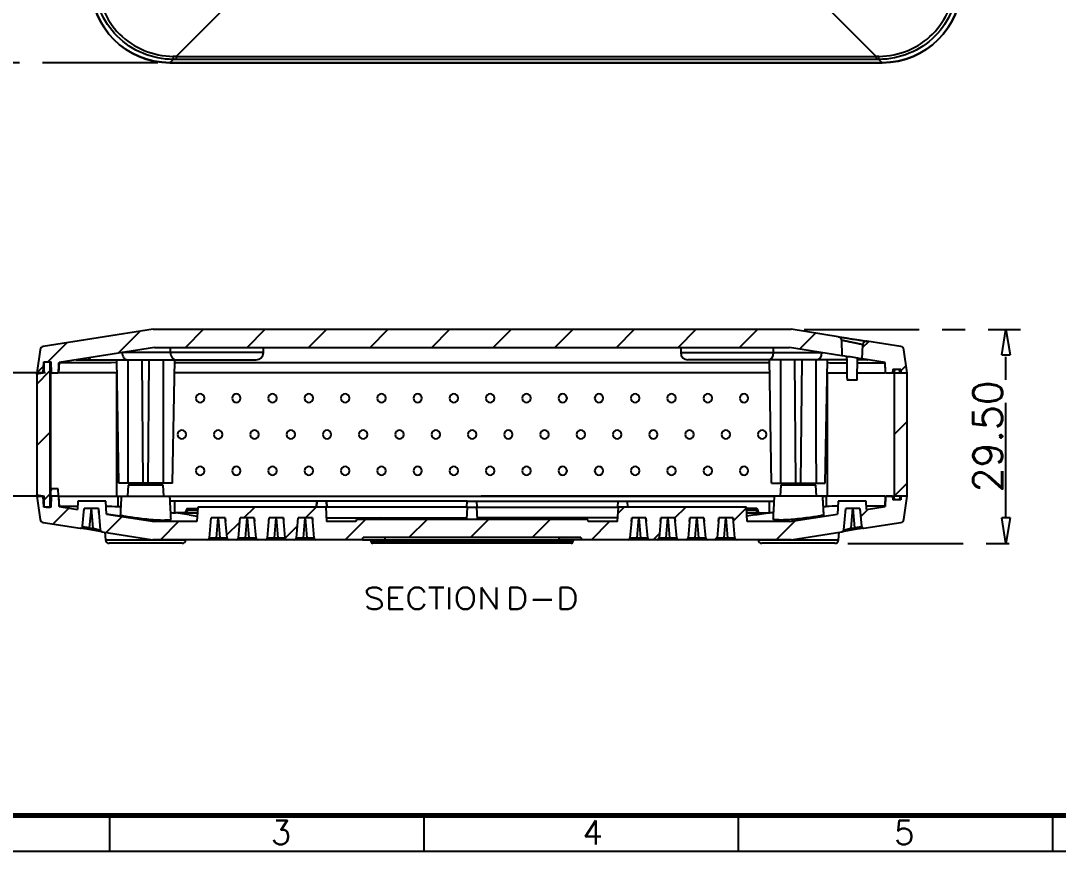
# Model space of a CAD drawing. Header units: millimetres. Extents: x 6160 to 6603, y -57 to 282.
# Drawn here: x 6239.3 to 6382.3, y -57 to 57.5 of the extents above; entities that cross this region are included whole.
import ezdxf

# ---------------------------------------------------------------- set-up
doc = ezdxf.new("R2010")
doc.units = ezdxf.units.MM
doc.header["$LTSCALE"] = 0.5
doc.linetypes.add('CENTER', pattern=[50.8, 31.75, -6.35, 6.35, -6.35])
doc.layers.add('10', color=7, linetype='Continuous', true_color=0xffffff)
doc.layers.add('112', color=7, linetype='Continuous', true_color=0xffffff)
doc.layers.add('A1_KUANG', color=7, linetype='Continuous')
doc.layers.add('A4_KUANG', color=7, linetype='Continuous')
doc.layers.add('core', color=7, linetype='Continuous', lineweight=20)
doc.styles.add('blockfont', font='simplex.shx', dxfattribs={"bigfont": 'bigfont'})
doc.styles.get("Standard").update_dxf_attribs({"font": 'txt', "bigfont": 'gbcbig.shx'})
doc.dimstyles.new('VT-4.00', dxfattribs={"dimtxt": 4, "dimasz": 3.5, "dimexe": 2, "dimexo": 1.8, "dimgap": 0.5, "dimtad": 1, "dimzin": 0, "dimdsep": 46, "dimtxsty": 'Standard', "dimblk": 'CLOSEDBLANK', "dimcen": 0.3, "dimclrd": 1, "dimclre": 1, "dimclrt": 7, "dimadec": 1, "dimazin": 0, "dimtfac": 1, "dimtofl": 0, "dimtmove": 0, "dimatfit": 3, "dimldrblk": 'CLOSEDBLANK', "dimfxl": 0, "dimtolj": 1, "dimtzin": 0, "dimarcsym": 0})

# ---------------------------------------------------------------- blocks, each defined once
blk = doc.blocks.new('A$C3291225B')
at = {"layer": 'A4_KUANG'}
for p, q in [((2.865, 2.865), (258, 2.865)), ((53.317, 0), (53.317, 2.865)), ((78.543, 0), (78.543, 2.865)), ((103.769, 0), (103.769, 2.865)), ((128.995, 0), (128.995, 2.865))]:
    blk.add_line(p, q, dxfattribs=at)
at = {"layer": 'A4_KUANG', "color": 8}
blk.add_lwpolyline([(258, 0), (258, 197.012), (0, 197.012), (0, 0)], close=True, dxfattribs=at)
at = {"layer": 'A4_KUANG', "const_width": 0.4}
blk.add_lwpolyline([(2.865, 2.865), (2.865, 194.147), (255.126, 194.147), (255.135, 2.865), (2.865, 2.865)], dxfattribs=at)
at = {"layer": 'A4_KUANG'}
for s, p in [('3', (66.252, 0.544)), ('4', (91.254, 0.544)), ('5', (116.255, 0.544))]:
    blk.add_text(s, height=1.91, dxfattribs=at).set_placement(p)
blk = doc.blocks.new('_ClosedBlank')
at = {"color": 0, "linetype": 'ByBlock', "lineweight": -2}
for p, q in [((-1, 0.167), (0, 0)), ((-1, 0.167), (-1, -0.167)), ((0, 0), (-1, -0.167))]:
    blk.add_line(p, q, dxfattribs=at)
blk = doc.blocks.new('*D3')
at = {"layer": 'core', "color": 1, "linetype": 'CENTER', "lineweight": -2}
for p, q in [((6258.17, 171.73), (6226.34, 171.73)), ((6228.34, 168.23), (6228.34, 55.23)), ((6258.17, 51.73), (6226.34, 51.73))]:
    blk.add_line(p, q, dxfattribs=at)
at = {"layer": 'Defpoints', "color": 0, "linetype": 'CENTER'}
for p in [(6259.97, 171.73), (6228.34, 51.73), (6259.97, 51.73)]:
    blk.add_point(p, dxfattribs=at)
at = {"layer": 'core', "color": 1, "linetype": 'CENTER', "lineweight": -2, "xscale": 3.5, "yscale": 3.5, "zscale": 3.5}
for p, rotation in [((6228.34, 171.73), 90), ((6228.34, 51.73), 270)]:
    blk.add_blockref('_ClosedBlank', p, dxfattribs=dict(at, rotation=rotation))
at = {"layer": 'core', "color": 7, "linetype": 'CENTER', "insert": (6225.84, 111.73), "char_height": 4, "attachment_point": 5, "rotation": 90}
blk.add_mtext('\\A1;120.00', dxfattribs=at)
blk = doc.blocks.new('*D4')
at = {"layer": 'core', "color": 1, "linetype": 'CENTER', "lineweight": -2}
for p, q in [((6242.69, 8.97), (6234.76, 8.97)), ((6236.76, 5.47), (6236.76, -4.53)), ((6241.74, -8.03), (6234.76, -8.03))]:
    blk.add_line(p, q, dxfattribs=at)
at = {"layer": 'Defpoints', "color": 0, "linetype": 'CENTER'}
for p in [(6244.49, 8.97), (6236.76, -8.03), (6243.54, -8.03)]:
    blk.add_point(p, dxfattribs=at)
at = {"layer": 'core', "color": 1, "linetype": 'CENTER', "lineweight": -2, "xscale": 3.5, "yscale": 3.5, "zscale": 3.5}
for p, rotation in [((6236.76, 8.97), 90), ((6236.76, -8.03), 270)]:
    blk.add_blockref('_ClosedBlank', p, dxfattribs=dict(at, rotation=rotation))
at = {"layer": 'core', "color": 7, "linetype": 'CENTER', "insert": (6234.26, 0.47), "char_height": 4, "attachment_point": 5, "rotation": 90}
blk.add_mtext('\\A1;17.00', dxfattribs=at)
blk = doc.blocks.new('*D5')
at = {"layer": 'core', "color": 1, "linetype": 'CENTER', "lineweight": -2}
for p, q in [((6347.3, 14.97), (6377.13, 14.97)), ((6375.13, -11.03), (6375.13, 11.47)), ((6353.35, -14.53), (6377.13, -14.53))]:
    blk.add_line(p, q, dxfattribs=at)
at = {"layer": 'Defpoints', "color": 0, "linetype": 'CENTER'}
for p in [(6345.5, 14.97), (6375.13, 14.97), (6351.55, -14.53)]:
    blk.add_point(p, dxfattribs=at)
at = {"layer": 'core', "color": 1, "linetype": 'CENTER', "lineweight": -2, "xscale": 3.5, "yscale": 3.5, "zscale": 3.5}
for p, rotation in [((6375.13, 14.97), 90), ((6375.13, -14.53), 270)]:
    blk.add_blockref('_ClosedBlank', p, dxfattribs=dict(at, rotation=rotation))
at = {"layer": 'core', "color": 7, "linetype": 'CENTER', "insert": (6372.63, 0.22), "char_height": 4, "attachment_point": 5, "rotation": 90}
blk.add_mtext('\\A1;29.50', dxfattribs=at)

msp = doc.modelspace()

# ---------------------------------------------------------------- linework, layer by layer
at = {"color": 251}
for p, q in [((6252.723, 11.688), (6255.729, 14.692)), ((6261.999, 12.474), (6264.502, 14.974)), ((6270.489, 12.474), (6272.991, 14.974)), ((6278.978, 12.474), (6281.481, 14.974)), ((6287.468, 12.474), (6289.97, 14.974)), ((6295.957, 12.474), (6298.46, 14.974)), ((6304.447, 12.474), (6306.949, 14.974)), ((6312.936, 12.474), (6315.439, 14.974)), ((6321.426, 12.474), (6323.928, 14.974)), ((6329.915, 12.474), (6332.418, 14.974)), ((6338.405, 12.474), (6340.907, 14.974)), ((6346.679, 12.259), (6348.868, 14.445)), ((6243.018, 10.474), (6245.654, 13.107)), ((6355.368, 12.459), (6356.202, 13.292)), ((6241.514, 7.437), (6243.314, 9.235)), ((6241.517, 8.974), (6242.436, 9.893)), ((6360.629, 9.233), (6361.373, 9.976)), ((6359.714, 0.456), (6361.514, 2.254)), ((6241.514, -1.044), (6243.314, 0.754)), ((6359.714, -8.025), (6361.514, -6.227)), ((6242.514, -8.526), (6243.314, -7.727)), ((6243.742, -11.858), (6245.93, -9.672)), ((6270.044, -11.026), (6271.545, -9.526)), ((6278.533, -11.026), (6280.035, -9.526)), ((6321.645, -10.362), (6322.482, -9.526)), ((6329.47, -11.026), (6330.972, -9.526)), ((6337.534, -11.451), (6339.345, -9.642)), ((6355.096, -10.868), (6356.144, -9.822)), ((6251.076, -13.012), (6253.265, -10.825)), ((6284.02, -14.026), (6286.822, -11.226)), ((6292.809, -13.726), (6295.312, -11.226)), ((6301.299, -13.726), (6303.801, -11.226)), ((6309.788, -13.726), (6312.291, -11.226)), ((6343.446, -14.026), (6346.068, -11.406)), ((6258.551, -14.026), (6261.054, -11.526)), ((6267.701, -13.366), (6269.482, -11.586)), ((6275.746, -13.81), (6277.435, -12.122)), ((6317.978, -14.026), (6320.48, -11.526)), ((6326.467, -14.026), (6327.346, -13.148)), ((6334.957, -14.026), (6335.299, -13.684))]:
    msp.add_line(p, q, dxfattribs=at)
at = {"layer": '10', "color": 13}
for p, q in [((6242.514, 8.974), (6242.388, 8.974)), ((6350.514, 8.974), (6350.482, 8.974))]:
    msp.add_line(p, q, dxfattribs=at)
at = {"layer": '10', "color": 95}
msp.add_line((6360.642, 8.974), (6361.514, 8.974), dxfattribs=at)
at = {"layer": '10', "color": 223}
for p, q in [((6244.565, -9.436), (6244.565, -9.457)), ((6253.268, -10.826), (6253.268, -10.826)), ((6253.268, -10.826), (6253.268, -10.826)), ((6285.567, -11.226), (6285.514, -11.526)), ((6293.514, -11.226), (6293.514, -11.026)), ((6298.559, -11.226), (6298.566, -11.026)), ((6299.564, -11.026), (6299.557, -11.226))]:
    msp.add_line(p, q, dxfattribs=at)
for centre, major_axis, ratio, start_param, end_param in [((6253.975, -10.826), (0, -1), 0.7071068, 4.7123341, 4.712389), ((6293.514, -11.638), (6.077, 0), 0.1572779, 2.4468489, 2.6960497)]:
    msp.add_ellipse(centre, major_axis=major_axis, ratio=ratio, start_param=start_param, end_param=end_param, dxfattribs=at)
at = {"layer": '10', "color": 95}
msp.add_open_spline([(6355.948, 13.332), (6355.952, 13.331), (6355.964, 13.329), (6355.958, 13.33)], degree=3, dxfattribs=at)
at = {"layer": '112', "color": 7}
for p, q in [((6275.851, 67.739), (6260.708, 52.597)), ((6342.08, 67.739), (6357.223, 52.597)), ((6259.857, 51.729), (6358.071, 51.729)), ((6260.309, 52.179), (6259.86, 51.73)), ((6259.86, 51.73), (6358.071, 51.73)), ((6357.964, 51.73), (6259.967, 51.73)), ((6260.708, 52.597), (6357.223, 52.597)), ((6260.708, 52.597), (6260.708, 52.179)), ((6357.223, 52.179), (6260.708, 52.179)), ((6357.223, 52.597), (6357.223, 52.179)), ((6358.071, 51.73), (6357.623, 52.179)), ((6257.526, 14.974), (6242.383, 12.593)), ((6257.526, 14.974), (6345.505, 14.974)), ((6352.018, 13.95), (6345.505, 14.974)), ((6352.44, 13.473), (6352.514, 11.341)), ((6360.647, 12.593), (6355.959, 13.33)), ((6241.966, 12.168), (6241.517, 8.974)), ((6257.721, 12.474), (6244.568, 10.406)), ((6259.941, 11.774), (6253.27, 11.774)), ((6257.721, 12.474), (6345.309, 12.474)), ((6259.941, 11.774), (6259.941, 12.474)), ((6272.744, 11.774), (6259.941, 11.774)), ((6272.744, 11.774), (6272.744, 12.474)), ((6330.287, 12.474), (6330.287, 11.774)), ((6330.287, 11.774), (6343.089, 11.774)), ((6343.089, 11.774), (6343.089, 12.474)), ((6343.089, 11.774), (6349.76, 11.774)), ((6352.514, 11.341), (6345.309, 12.474)), ((6355.314, 10.901), (6355.382, 12.854)), ((6361.514, 8.974), (6361.065, 12.168)), ((6242.388, 8.974), (6242.467, 10.474)), ((6242.467, 10.474), (6243.467, 10.474)), ((6242.514, 10.474), (6243.314, 10.474)), ((6242.514, 8.974), (6242.514, 10.474)), ((6243.314, 10.474), (6243.314, -9.525)), ((6243.545, 8.974), (6243.467, 10.474)), ((6244.568, 10.406), (6244.493, 8.974)), ((6244.567, 10.384), (6244.568, 10.406)), ((6252.813, -6.225), (6252.516, 10.774)), ((6253.977, 10.774), (6260.648, 10.774)), ((6256.165, -6.225), (6256.016, 10.774)), ((6256.868, -6.225), (6257.016, 10.774)), ((6260.22, -6.225), (6260.516, 10.774)), ((6260.511, 10.406), (6342.52, 10.406)), ((6260.648, 10.774), (6271.744, 10.774)), ((6342.382, 10.774), (6331.286, 10.774)), ((6349.053, 10.774), (6342.382, 10.774)), ((6342.811, -6.225), (6342.514, 10.774)), ((6346.163, -6.225), (6346.014, 10.774)), ((6346.866, -6.225), (6347.014, 10.774)), ((6350.217, -6.225), (6350.514, 10.774)), ((6358.462, 10.406), (6355.314, 10.901)), ((6358.537, 8.974), (6358.462, 10.406)), ((6358.463, 10.384), (6358.462, 10.406)), ((6242.514, 8.974), (6241.514, 8.798)), ((6241.514, 8.798), (6241.514, -7.849)), ((6241.517, 8.974), (6242.388, 8.974)), ((6241.517, 8.799), (6241.517, 8.974)), ((6243.44, 8.974), (6243.314, 8.974)), ((6243.44, -7.247), (6243.44, 8.974)), ((6243.545, 8.974), (6243.44, 8.974)), ((6243.545, 8.974), (6244.493, 8.974)), ((6252.517, -8.025), (6252.517, 8.974)), ((6252.549, 8.974), (6252.517, 8.974)), ((6342.545, 8.974), (6260.486, 8.974)), ((6350.514, -8.025), (6350.514, 8.974)), ((6358.537, 8.974), (6359.485, 8.974)), ((6359.511, 9.474), (6359.485, 8.974)), ((6359.485, 8.974), (6359.714, 8.974)), ((6359.511, 9.474), (6360.616, 9.474)), ((6359.758, 9.474), (6359.714, 8.974)), ((6359.714, 8.974), (6361.514, 8.974)), ((6359.714, 8.974), (6359.714, -8.025)), ((6360.514, 8.974), (6360.47, 9.474)), ((6360.616, 9.474), (6360.642, 8.974)), ((6361.514, -8.025), (6361.514, 8.974)), ((6243.514, -7.026), (6243.414, -7.326)), ((6244.438, -7.026), (6243.514, -7.026)), ((6244.49, -8.026), (6244.438, -7.026)), ((6254.041, -6.225), (6252.813, -6.225)), ((6254.092, -6.526), (6254.014, -8.026)), ((6256.165, -6.225), (6254.041, -6.225)), ((6258.935, -6.526), (6254.092, -6.526)), ((6256.868, -6.225), (6256.165, -6.225)), ((6258.991, -6.225), (6256.868, -6.225)), ((6259.014, -8.026), (6258.935, -6.526)), ((6260.22, -6.225), (6258.991, -6.225)), ((6342.811, -6.225), (6344.039, -6.225)), ((6344.092, -6.526), (6344.014, -8.026)), ((6344.039, -6.225), (6346.163, -6.225)), ((6348.935, -6.526), (6344.092, -6.526)), ((6346.163, -6.225), (6346.866, -6.225)), ((6346.866, -6.225), (6348.989, -6.225)), ((6349.014, -8.026), (6348.935, -6.526)), ((6348.989, -6.225), (6350.217, -6.225)), ((6241.514, -7.849), (6242.514, -8.025)), ((6242.385, -8.026), (6241.514, -8.026)), ((6241.514, -8.026), (6241.963, -11.22)), ((6241.517, -8.025), (6241.517, -7.849)), ((6241.517, -8.025), (6242.514, -8.025)), ((6242.464, -9.526), (6242.385, -8.026)), ((6242.514, -9.525), (6242.514, -8.025)), ((6243.314, -8.025), (6243.414, -8.025)), ((6243.414, -7.326), (6243.414, -9.526)), ((6243.464, -9.526), (6243.542, -8.026)), ((6244.49, -8.026), (6243.542, -8.026)), ((6244.49, -8.026), (6244.565, -9.457)), ((6252.517, -8.025), (6253.105, -8.025)), ((6259.883, -8.025), (6300.265, -8.025)), ((6259.884, -8.026), (6343.144, -8.026)), ((6300.265, -8.025), (6302.765, -8.025)), ((6300.265, -8.025), (6300.265, -8.026)), ((6343.145, -8.025), (6302.765, -8.025)), ((6302.765, -8.025), (6302.765, -8.026)), ((6350.514, -8.025), (6349.922, -8.025)), ((6358.462, -9.457), (6358.537, -8.026)), ((6359.485, -8.026), (6358.537, -8.026)), ((6358.655, -8.025), (6359.714, -8.025)), ((6359.485, -8.026), (6359.511, -8.526)), ((6360.616, -8.526), (6359.511, -8.526)), ((6361.514, -8.025), (6359.714, -8.025)), ((6359.758, -8.526), (6359.714, -8.025)), ((6360.514, -8.025), (6360.47, -8.526)), ((6360.642, -8.026), (6360.616, -8.526)), ((6361.514, -8.026), (6360.642, -8.026)), ((6361.065, -11.22), (6361.514, -8.026)), ((6243.464, -9.526), (6242.464, -9.526)), ((6243.314, -9.525), (6242.514, -9.525)), ((6242.784, -9.525), (6243.329, -9.525)), ((6243.414, -9.525), (6243.329, -9.525)), ((6244.565, -9.457), (6247.121, -9.859)), ((6247.18, -8.726), (6247.121, -9.859)), ((6251.028, -8.726), (6247.18, -8.726)), ((6247.817, -12.175), (6248.031, -9.726)), ((6248.007, -9.998), (6248.022, -10.001)), ((6248.022, -10.001), (6248.031, -9.726)), ((6249.996, -9.726), (6248.031, -9.726)), ((6248.978, -9.726), (6248.746, -12.368)), ((6249.289, -12.453), (6249.05, -9.726)), ((6249.996, -9.726), (6250.252, -12.652)), ((6249.996, -9.726), (6250.017, -10.314)), ((6251.121, -10.488), (6251.028, -8.726)), ((6260.514, -8.726), (6259.88, -8.726)), ((6260.514, -10.314), (6260.514, -8.726)), ((6280.097, -8.726), (6260.514, -8.726)), ((6262.232, -9.998), (6262.204, -10.319)), ((6263.664, -9.998), (6262.232, -9.998)), ((6262.256, -9.726), (6263.678, -9.726)), ((6263.688, -9.526), (6263.584, -11.526)), ((6281.339, -9.526), (6263.688, -9.526)), ((6280.055, -9.526), (6280.097, -8.726)), ((6280.105, -8.726), (6280.064, -9.526)), ((6280.105, -8.726), (6280.097, -8.726)), ((6281.422, -8.726), (6280.105, -8.726)), ((6281.339, -9.526), (6281.444, -11.526)), ((6300.869, -9.526), (6281.339, -9.526)), ((6281.422, -8.726), (6281.464, -9.526)), ((6281.431, -8.726), (6281.422, -8.726)), ((6281.431, -8.726), (6281.473, -9.526)), ((6300.847, -8.726), (6281.431, -8.726)), ((6300.78, -11.226), (6300.869, -9.526)), ((6300.805, -9.526), (6300.847, -8.726)), ((6300.814, -9.526), (6300.855, -8.726)), ((6300.855, -8.726), (6300.847, -8.726)), ((6300.855, -8.726), (6302.172, -8.726)), ((6300.869, -9.526), (6302.159, -9.526)), ((6302.248, -11.226), (6302.159, -9.526)), ((6302.159, -9.526), (6321.688, -9.526)), ((6302.214, -9.526), (6302.172, -8.726)), ((6302.172, -8.726), (6302.181, -8.726)), ((6302.223, -9.526), (6302.181, -8.726)), ((6302.181, -8.726), (6321.597, -8.726)), ((6321.597, -8.726), (6321.555, -9.526)), ((6321.605, -8.726), (6321.564, -9.526)), ((6321.584, -11.526), (6321.688, -9.526)), ((6321.597, -8.726), (6321.605, -8.726)), ((6321.605, -8.726), (6322.922, -8.726)), ((6339.339, -9.526), (6321.688, -9.526)), ((6322.922, -8.726), (6322.964, -9.526)), ((6322.922, -8.726), (6322.931, -8.726)), ((6322.973, -9.526), (6322.931, -8.726)), ((6322.931, -8.726), (6342.514, -8.726)), ((6339.444, -11.526), (6339.339, -9.526)), ((6340.772, -9.726), (6339.349, -9.726)), ((6340.796, -9.998), (6339.364, -9.998)), ((6340.824, -10.319), (6340.796, -9.998)), ((6342.514, -10.314), (6342.514, -8.726)), ((6342.514, -8.726), (6343.147, -8.726)), ((6351.999, -8.726), (6351.907, -10.488)), ((6355.848, -8.726), (6351.999, -8.726)), ((6352.775, -12.652), (6353.031, -9.726)), ((6353.011, -10.314), (6353.031, -9.726)), ((6354.996, -9.726), (6353.031, -9.726)), ((6353.978, -9.726), (6353.739, -12.453)), ((6354.281, -12.368), (6354.05, -9.726)), ((6354.996, -9.726), (6355.211, -12.175)), ((6354.996, -9.726), (6355.006, -10.001)), ((6355.006, -10.001), (6355.02, -9.998)), ((6355.907, -9.859), (6355.848, -8.726)), ((6355.907, -9.859), (6358.462, -9.457)), ((6358.463, -9.436), (6358.462, -9.457)), ((6250.048, -10.319), (6250.017, -10.314)), ((6250.017, -10.314), (6250.048, -10.319)), ((6251.121, -10.488), (6257.719, -11.526)), ((6253.268, -10.826), (6251.121, -10.488)), ((6257.719, -11.526), (6253.268, -10.826)), ((6262.51, -10.611), (6260.623, -10.314)), ((6261.963, -10.314), (6260.624, -10.314)), ((6262.204, -10.319), (6263.647, -10.319)), ((6262.51, -10.611), (6263.622, -10.786)), ((6265.293, -13.752), (6265.531, -11.026)), ((6265.514, -11.526), (6265.531, -11.026)), ((6265.526, -11.085), (6265.529, -11.086)), ((6267.496, -11.026), (6265.531, -11.026)), ((6266.478, -11.026), (6266.239, -13.752)), ((6266.788, -13.752), (6266.55, -11.026)), ((6267.735, -13.752), (6267.496, -11.026)), ((6267.496, -11.026), (6267.514, -11.526)), ((6267.509, -11.397), (6267.529, -11.4)), ((6269.293, -13.752), (6269.531, -11.026)), ((6269.514, -11.526), (6269.531, -11.026)), ((6271.496, -11.026), (6269.531, -11.026)), ((6270.478, -11.026), (6270.239, -13.752)), ((6270.788, -13.752), (6270.55, -11.026)), ((6271.735, -13.752), (6271.496, -11.026)), ((6271.496, -11.026), (6271.514, -11.526)), ((6273.293, -13.752), (6273.531, -11.026)), ((6273.514, -11.526), (6273.531, -11.026)), ((6273.514, -11.526), (6273.514, -11.225)), ((6275.496, -11.026), (6273.531, -11.026)), ((6274.478, -11.026), (6274.239, -13.752)), ((6274.788, -13.752), (6274.55, -11.026)), ((6275.735, -13.752), (6275.496, -11.026)), ((6275.496, -11.026), (6275.514, -11.526)), ((6277.293, -13.752), (6277.531, -11.026)), ((6277.514, -11.526), (6277.531, -11.026)), ((6279.496, -11.026), (6277.531, -11.026)), ((6278.478, -11.026), (6278.239, -13.752)), ((6278.788, -13.752), (6278.55, -11.026)), ((6279.735, -13.752), (6279.496, -11.026)), ((6279.496, -11.026), (6279.514, -11.526)), ((6281.418, -11.026), (6300.79, -11.026)), ((6317.461, -11.226), (6285.567, -11.226)), ((6321.61, -11.026), (6302.238, -11.026)), ((6303.471, -11.226), (6303.464, -11.026)), ((6304.461, -11.026), (6304.468, -11.226)), ((6309.514, -11.226), (6309.514, -11.026)), ((6317.514, -11.526), (6317.461, -11.226)), ((6323.531, -11.026), (6323.293, -13.752)), ((6323.514, -11.526), (6323.531, -11.026)), ((6325.496, -11.026), (6323.531, -11.026)), ((6324.478, -11.026), (6324.239, -13.752)), ((6324.788, -13.752), (6324.55, -11.026)), ((6325.735, -13.752), (6325.496, -11.026)), ((6325.496, -11.026), (6325.514, -11.526)), ((6327.531, -11.026), (6327.293, -13.752)), ((6327.514, -11.526), (6327.531, -11.026)), ((6329.496, -11.026), (6327.531, -11.026)), ((6328.478, -11.026), (6328.239, -13.752)), ((6328.788, -13.752), (6328.55, -11.026)), ((6329.735, -13.752), (6329.496, -11.026)), ((6329.496, -11.026), (6329.514, -11.526)), ((6329.514, -11.526), (6329.514, -11.225)), ((6331.531, -11.026), (6331.293, -13.752)), ((6331.514, -11.526), (6331.531, -11.026)), ((6333.496, -11.026), (6331.531, -11.026)), ((6332.478, -11.026), (6332.239, -13.752)), ((6332.788, -13.752), (6332.55, -11.026)), ((6333.735, -13.752), (6333.496, -11.026)), ((6333.496, -11.026), (6333.514, -11.526)), ((6335.531, -11.026), (6335.293, -13.752)), ((6335.518, -11.397), (6335.499, -11.4)), ((6335.514, -11.526), (6335.531, -11.026)), ((6337.496, -11.026), (6335.531, -11.026)), ((6336.478, -11.026), (6336.239, -13.752)), ((6336.788, -13.752), (6336.55, -11.026)), ((6337.735, -13.752), (6337.496, -11.026)), ((6337.496, -11.026), (6337.514, -11.526)), ((6337.502, -11.085), (6337.498, -11.086)), ((6339.381, -10.319), (6340.824, -10.319)), ((6340.517, -10.611), (6339.405, -10.786)), ((6340.517, -10.611), (6342.404, -10.314)), ((6341.064, -10.314), (6342.404, -10.314)), ((6345.309, -11.526), (6351.907, -10.488)), ((6345.309, -11.526), (6349.76, -10.826)), ((6349.76, -10.826), (6351.907, -10.488)), ((6349.76, -10.826), (6349.76, -10.826)), ((6349.76, -10.826), (6349.76, -10.826)), ((6352.979, -10.319), (6353.011, -10.314)), ((6352.979, -10.319), (6353.011, -10.314)), ((6242.38, -11.644), (6247.472, -12.445)), ((6248.7, -12.638), (6247.472, -12.445)), ((6249.242, -12.723), (6248.7, -12.638)), ((6248.746, -12.368), (6249.289, -12.453)), ((6250.505, -12.922), (6249.242, -12.723)), ((6263.584, -11.526), (6257.719, -11.526)), ((6265.488, -11.526), (6265.514, -11.526)), ((6267.514, -11.526), (6267.54, -11.526)), ((6269.488, -11.526), (6269.514, -11.526)), ((6271.514, -11.526), (6271.54, -11.526)), ((6273.488, -11.526), (6273.514, -11.526)), ((6275.514, -11.526), (6275.54, -11.526)), ((6277.488, -11.526), (6277.514, -11.526)), ((6279.514, -11.526), (6279.54, -11.526)), ((6285.514, -11.526), (6281.444, -11.526)), ((6321.584, -11.526), (6317.514, -11.526)), ((6323.488, -11.526), (6323.514, -11.526)), ((6325.514, -11.526), (6325.54, -11.526)), ((6327.488, -11.526), (6327.514, -11.526)), ((6329.514, -11.526), (6329.54, -11.526)), ((6331.488, -11.526), (6331.514, -11.526)), ((6333.514, -11.526), (6333.54, -11.526)), ((6335.488, -11.526), (6335.514, -11.526)), ((6337.514, -11.526), (6337.54, -11.526)), ((6345.309, -11.526), (6339.444, -11.526)), ((6353.786, -12.723), (6352.523, -12.922)), ((6353.739, -12.453), (6354.281, -12.368)), ((6354.328, -12.638), (6353.786, -12.723)), ((6355.556, -12.445), (6354.328, -12.638)), ((6355.556, -12.445), (6360.647, -11.644)), ((6250.505, -12.922), (6257.523, -14.026)), ((6250.906, -12.985), (6250.981, -14.061)), ((6250.981, -14.061), (6262.046, -14.061)), ((6264.994, -14.026), (6257.523, -14.026)), ((6262.046, -14.061), (6262.049, -14.026)), ((6266.239, -14.026), (6264.994, -14.026)), ((6266.239, -14.026), (6266.239, -13.752)), ((6266.239, -13.752), (6266.788, -13.752)), ((6266.788, -14.026), (6266.239, -14.026)), ((6266.788, -14.026), (6266.788, -13.752)), ((6268.034, -14.026), (6266.788, -14.026)), ((6268.994, -14.026), (6268.034, -14.026)), ((6270.239, -14.026), (6268.994, -14.026)), ((6270.239, -14.026), (6270.239, -13.752)), ((6270.239, -13.752), (6270.788, -13.752)), ((6270.788, -14.026), (6270.239, -14.026)), ((6270.788, -14.026), (6270.788, -13.752)), ((6272.034, -14.026), (6270.788, -14.026)), ((6272.994, -14.026), (6272.034, -14.026)), ((6274.239, -14.026), (6272.994, -14.026)), ((6274.239, -14.026), (6274.239, -13.752)), ((6274.239, -13.752), (6274.788, -13.752)), ((6274.788, -14.026), (6274.239, -14.026)), ((6274.788, -14.026), (6274.788, -13.752)), ((6276.034, -14.026), (6274.788, -14.026)), ((6276.994, -14.026), (6276.034, -14.026)), ((6278.239, -14.026), (6276.994, -14.026)), ((6278.239, -14.026), (6278.239, -13.752)), ((6278.239, -13.752), (6278.788, -13.752)), ((6278.788, -14.026), (6278.239, -14.026)), ((6278.788, -14.026), (6278.788, -13.752)), ((6280.034, -14.026), (6278.788, -14.026)), ((6286.405, -14.026), (6280.034, -14.026)), ((6286.405, -14.026), (6286.514, -13.726)), ((6286.405, -14.026), (6289.514, -14.026)), ((6316.514, -13.726), (6286.514, -13.726)), ((6287.514, -14.026), (6287.558, -14.278)), ((6287.558, -14.278), (6293.514, -14.278)), ((6289.514, -14.026), (6289.514, -13.726)), ((6289.514, -14.026), (6313.514, -14.026)), ((6293.514, -14.278), (6293.514, -14.026)), ((6293.514, -14.278), (6309.514, -14.278)), ((6293.514, -14.526), (6293.514, -14.278)), ((6309.514, -14.278), (6309.514, -14.026)), ((6315.469, -14.278), (6309.514, -14.278)), ((6309.514, -14.526), (6309.514, -14.278)), ((6313.514, -14.026), (6313.514, -13.726)), ((6316.623, -14.026), (6313.514, -14.026)), ((6315.469, -14.278), (6315.514, -14.026)), ((6316.514, -13.726), (6316.623, -14.026)), ((6322.994, -14.026), (6316.623, -14.026)), ((6324.239, -14.026), (6322.994, -14.026)), ((6324.239, -14.026), (6324.239, -13.752)), ((6324.239, -13.752), (6324.788, -13.752)), ((6324.788, -14.026), (6324.239, -14.026)), ((6324.788, -14.026), (6324.788, -13.752)), ((6326.034, -14.026), (6324.788, -14.026)), ((6326.994, -14.026), (6326.034, -14.026)), ((6328.239, -14.026), (6326.994, -14.026)), ((6328.239, -14.026), (6328.239, -13.752)), ((6328.239, -13.752), (6328.788, -13.752)), ((6328.788, -14.026), (6328.239, -14.026)), ((6328.788, -14.026), (6328.788, -13.752)), ((6330.034, -14.026), (6328.788, -14.026)), ((6330.994, -14.026), (6330.034, -14.026)), ((6332.239, -14.026), (6330.994, -14.026)), ((6332.239, -14.026), (6332.239, -13.752)), ((6332.239, -13.752), (6332.788, -13.752)), ((6332.788, -14.026), (6332.239, -14.026)), ((6332.788, -14.026), (6332.788, -13.752)), ((6334.034, -14.026), (6332.788, -14.026)), ((6334.994, -14.026), (6334.034, -14.026)), ((6336.239, -14.026), (6334.994, -14.026)), ((6336.239, -14.026), (6336.239, -13.752)), ((6336.239, -13.752), (6336.788, -13.752)), ((6336.788, -14.026), (6336.239, -14.026)), ((6336.788, -14.026), (6336.788, -13.752)), ((6338.034, -14.026), (6336.788, -14.026)), ((6345.504, -14.026), (6338.034, -14.026)), ((6340.979, -14.026), (6340.981, -14.061)), ((6340.981, -14.061), (6352.046, -14.061)), ((6345.504, -14.026), (6352.523, -12.922)), ((6352.046, -14.061), (6352.122, -12.985)), ((6261.548, -14.526), (6251.48, -14.526)), ((6293.514, -14.526), (6287.854, -14.526)), ((6309.514, -14.526), (6293.514, -14.526)), ((6315.174, -14.526), (6309.514, -14.526)), ((6351.548, -14.526), (6341.48, -14.526))]:
    msp.add_line(p, q, dxfattribs=at)
at = {"layer": '112', "color": 7, "extrusion": (0, 0, -1)}
for centre in [(-6264.016, 5.474), (-6269.016, 5.474), (-6274.016, 5.474), (-6279.016, 5.474), (-6284.016, 5.474), (-6289.016, 5.474), (-6294.016, 5.474), (-6299.015, 5.474), (-6304.015, 5.474), (-6309.015, 5.474), (-6314.015, 5.474), (-6319.015, 5.474), (-6324.015, 5.474), (-6329.015, 5.474), (-6334.015, 5.474), (-6339.014, 5.474), (-6261.516, 0.475), (-6266.516, 0.475), (-6271.516, 0.475), (-6276.516, 0.475), (-6281.516, 0.475), (-6286.516, 0.475), (-6291.516, 0.475), (-6296.515, 0.475), (-6301.515, 0.475), (-6306.515, 0.475), (-6311.515, 0.475), (-6316.515, 0.475), (-6321.515, 0.475), (-6326.515, 0.475), (-6331.515, 0.475), (-6336.514, 0.475), (-6341.514, 0.475), (-6264.016, -4.525), (-6269.016, -4.525), (-6274.016, -4.525), (-6279.016, -4.525), (-6284.016, -4.525), (-6289.016, -4.525), (-6294.016, -4.525), (-6299.015, -4.525), (-6304.015, -4.525), (-6309.015, -4.525), (-6314.015, -4.525), (-6319.015, -4.525), (-6324.015, -4.525), (-6329.015, -4.525), (-6334.015, -4.525), (-6339.014, -4.525)]:
    msp.add_circle(centre, 0.593, dxfattribs=at)
at = {"layer": '112', "color": 7}
for centre, radius, start, end in [((6351.94, 13.456), 0.5, 2, 81.06269), ((6355.882, 12.836), 0.5, 81.06269, 178), ((6242.461, 12.099), 0.5, 98.93731, 172), ((6271.744, 11.774), 1, 270, 0), ((6331.286, 11.774), 1, 180, 270), ((6360.57, 12.099), 0.5, 8, 81.06269), ((6242.458, -11.15), 0.5, 188, 261.06269), ((6360.57, -11.15), 0.5, 278.93731, 352), ((6247.518, -12.149), 0.3, 261.06269, 355), ((6250.551, -12.626), 0.3, 185, 261.06269), ((6352.476, -12.626), 0.3, 278.93731, 355), ((6355.509, -12.149), 0.3, 185, 278.93731), ((6251.48, -14.026), 0.5, 184, 270), ((6261.548, -14.026), 0.5, 270, 356), ((6264.994, -13.726), 0.3, 270, 355), ((6268.034, -13.726), 0.3, 185, 270), ((6268.994, -13.726), 0.3, 270, 355), ((6272.034, -13.726), 0.3, 185, 270), ((6272.994, -13.726), 0.3, 270, 355), ((6276.034, -13.726), 0.3, 185, 270), ((6276.994, -13.726), 0.3, 270, 355), ((6280.034, -13.726), 0.3, 185, 270), ((6287.854, -14.226), 0.3, 190, 270), ((6315.174, -14.226), 0.3, 270, 350), ((6322.994, -13.726), 0.3, 270, 355), ((6326.034, -13.726), 0.3, 185, 270), ((6326.994, -13.726), 0.3, 270, 355), ((6330.034, -13.726), 0.3, 185, 270), ((6330.994, -13.726), 0.3, 270, 355), ((6334.034, -13.726), 0.3, 185, 270), ((6334.994, -13.726), 0.3, 270, 355), ((6338.034, -13.726), 0.3, 185, 270), ((6341.48, -14.026), 0.5, 184, 270), ((6351.548, -14.026), 0.5, 270, 356)]:
    msp.add_arc(centre, radius, start, end, dxfattribs=at)
for centre, major_axis, ratio, start_param, end_param in [((6260.072, 62.837), (7.93, 7.93), 0.9808148, 2.3658797, 3.9173056), ((6357.856, 62.837), (-7.93, 7.93), 0.9808148, 2.3658797, 3.9173056), ((6239.816, 42.571), (100.21, 1.768), 0.0985371, 1.3590392, 1.3631268), ((6260.309, 52.674), (0, 0.5), 0.0030065, 1.7239083, 3.0019657), ((6239.82, 42.078), (99.853, 2.134), 0.098878, 1.35794, 1.362028), ((6378.155, 42.552), (-100.311, 1.774), 0.0986239, 4.9202602, 4.9243439), ((6378.129, 42.069), (-99.898, 2.137), 0.0989168, 4.9212478, 4.925334), ((6357.623, 52.674), (0, -0.5), 0.0030065, 0.139627, 1.4176843), ((6253.977, 11.774), (0, 1), 0.7071068, 1.5707963, 3.1415927), ((6260.648, 11.774), (0, 1), 0.7071068, 1.5707963, 3.1415927), ((6342.382, 11.774), (0, 1), 0.7071068, 3.1415927, 4.712389), ((6349.053, 11.774), (0, 1), 0.7071068, 3.1415927, 4.712389), ((6249.05, 11.774), (0, 1), 0.6180774, 2.3893109, 3.1415927), ((6256.516, -46.519), (0, 286.464), 0.0087269, 1.3694384, 1.429671), ((6256.516, -46.519), (0, 286.464), 0.0087269, 4.8535143, 4.9137469), ((6346.514, -46.519), (0, 286.464), 0.0087269, 1.3694384, 1.429671), ((6346.514, -46.519), (0, 286.464), 0.0087269, 4.8535143, 4.9137469), ((6242.166, 59.25), (-94.906, 18.196), 0.6980944, 1.8137639, 1.8180285), ((6260.676, -27.867), (1.584, 18.141), 0.0521696, 0.0045559, 0.2600306), ((6262.226, -10.146), (0.954, 0.001), 0.1551275, 1.564673, 1.7390192), ((6342.352, -27.867), (-1.584, 18.141), 0.0521696, 6.0231547, 6.2786294), ((6340.802, -10.146), (-0.954, 0.001), 0.1551275, 4.5441661, 4.7185123), ((6360.862, 59.25), (94.906, 18.196), 0.6980944, 4.4651568, 4.4694214), ((6247.215, 60.528), (-96.267, 19.566), 0.7072665, 1.8507363, 1.8518746), ((6262.224, -10.167), (0.954, 0.003), 0.1593856, 4.4348085, 4.6902832), ((6309.514, -11.638), (6.077, 0), 0.1572779, 0.4455426, 0.6947435), ((6340.803, -10.167), (-0.954, 0.003), 0.1593856, 1.5929021, 1.8483768), ((6355.813, 60.528), (96.267, 19.566), 0.7072665, 4.4313107, 4.432449), ((6349.053, -10.826), (0, -1), 0.7071068, 1.5707963, 1.5708512), ((6248.756, -12.343), (-0.939, 0.169), 0.0271957, 0.0024647, 1.5656649), ((6248.746, -12.342), (0.047, 0.296), 0.0135904, 3.1415927, 4.6261847), ((6249.289, -12.427), (0.047, 0.296), 0.0135904, 3.1415927, 4.6261847), ((6249.279, -12.425), (-0.973, 0.226), 0.0247755, 1.5864879, 3.149688), ((6353.749, -12.425), (0.973, 0.226), 0.0247755, 3.1334973, 4.6966974), ((6353.739, -12.427), (-0.047, 0.296), 0.0135904, 1.6570006, 3.1415927), ((6354.272, -12.343), (0.939, 0.169), 0.0271957, 4.7175204, 6.2807206), ((6354.281, -12.342), (-0.047, 0.296), 0.0135904, 1.6570006, 3.1415927), ((6266.249, -13.726), (0.956, 0.026), 0.0270601, 3.1384753, 4.7016754), ((6266.779, -13.726), (-0.956, 0.026), 0.0270601, 1.5815099, 3.14471), ((6270.249, -13.726), (0.956, 0.026), 0.0270601, 3.1384753, 4.7016754), ((6270.779, -13.726), (-0.956, 0.026), 0.0270601, 1.5815099, 3.14471), ((6274.249, -13.726), (0.956, 0.026), 0.0270601, 3.1384753, 4.7016754), ((6274.779, -13.726), (-0.956, 0.026), 0.0270601, 1.5815099, 3.14471), ((6278.249, -13.726), (0.956, 0.026), 0.0270601, 3.1384753, 4.7016754), ((6278.779, -13.726), (-0.956, 0.026), 0.0270601, 1.5815099, 3.14471), ((6324.249, -13.726), (0.956, 0.026), 0.0270601, 3.1384753, 4.7016754), ((6324.779, -13.726), (-0.956, 0.026), 0.0270601, 1.5815099, 3.14471), ((6328.249, -13.726), (0.956, 0.026), 0.0270601, 3.1384753, 4.7016754), ((6328.779, -13.726), (-0.956, 0.026), 0.0270601, 1.5815099, 3.14471), ((6332.249, -13.726), (0.956, 0.026), 0.0270601, 3.1384753, 4.7016754), ((6332.779, -13.726), (-0.956, 0.026), 0.0270601, 1.5815099, 3.14471), ((6336.249, -13.726), (0.956, 0.026), 0.0270601, 3.1384753, 4.7016754), ((6336.779, -13.726), (-0.956, 0.026), 0.0270601, 1.5815099, 3.14471)]:
    msp.add_ellipse(centre, major_axis=major_axis, ratio=ratio, start_param=start_param, end_param=end_param, dxfattribs=at)
at = {"layer": '112', "color": 7, "extrusion": (0, 0, -1)}
for centre, major_axis, start_param, end_param in [((6260.075, 62.838), (7.93, 7.93), 2.3658797, 3.9173056), ((6357.856, 62.838), (7.93, -7.93), 5.5074723, 7.0588983)]:
    msp.add_ellipse(centre, major_axis=major_axis, ratio=0.9808148, start_param=start_param, end_param=end_param, dxfattribs=at)
at = {"layer": '112', "color": 7}
for points, degree, knots in [([(6260.309, 52.179), (6257.432, 52.18), (6254.609, 53.363), (6250.599, 57.375), (6249.417, 60.196), (6249.416, 63.072)], 3, [0, 0, 0, 0, 0.5, 0.5, 1, 1, 1, 1]), ([(6249.835, 63.07), (6249.843, 60.308), (6250.986, 57.603), (6254.838, 53.75), (6257.545, 52.607), (6260.307, 52.598)], 3, [0, 0, 0, 0, 0.5, 0.5, 1, 1, 1, 1]), ([(6368.515, 63.072), (6368.514, 60.195), (6367.331, 57.373), (6363.32, 53.362), (6360.499, 52.18), (6357.623, 52.179)], 3, [0, 0, 0, 0, 0.5, 0.5, 1, 1, 1, 1]), ([(6357.624, 52.598), (6360.387, 52.607), (6363.091, 53.749), (6366.944, 57.601), (6368.088, 60.308), (6368.096, 63.07)], 3, [0, 0, 0, 0, 0.5, 0.5, 1, 1, 1, 1]), ([(6352.015, 13.95), (6352.02, 13.95), (6352.056, 13.944), (6352.128, 13.933), (6352.2, 13.921), (6352.308, 13.904), (6352.443, 13.883), (6352.579, 13.862), (6352.749, 13.835), (6352.935, 13.806), (6353.119, 13.777), (6353.323, 13.745), (6353.534, 13.712), (6353.753, 13.677), (6353.985, 13.641), (6354.209, 13.605), (6354.428, 13.571), (6354.645, 13.537), (6354.843, 13.506), (6355.046, 13.474), (6355.236, 13.444), (6355.395, 13.419), (6355.55, 13.394), (6355.679, 13.374), (6355.773, 13.359), (6355.866, 13.345), (6355.927, 13.335), (6355.948, 13.332)], 3, [0, 0, 0, 0, 0.10609943, 0.10609943, 0.10609943, 0.21205461, 0.21205461, 0.21205461, 0.31962439, 0.31962439, 0.31962439, 0.42546944, 0.42546944, 0.42546944, 0.5361402, 0.5361402, 0.5361402, 0.64380515, 0.64380515, 0.64380515, 0.75414671, 0.75414671, 0.75414671, 0.8618731, 0.8618731, 0.8618731, 0.9684106, 0.9684106, 0.9684106, 0.9684106]), ([(6355.382, 12.854), (6355.372, 12.856), (6355.333, 12.864), (6355.304, 12.87), (6355.248, 12.882), (6355.226, 12.886), (6355.18, 12.896), (6355.155, 12.901), (6355.075, 12.918), (6355.014, 12.931), (6354.876, 12.961), (6354.801, 12.977), (6354.681, 13.002), (6354.64, 13.01), (6354.555, 13.028), (6354.511, 13.038), (6354.379, 13.065), (6354.288, 13.084), (6354.101, 13.124), (6354.005, 13.144), (6353.815, 13.185), (6353.721, 13.204), (6353.58, 13.234), (6353.533, 13.244), (6353.442, 13.263), (6353.397, 13.272), (6353.265, 13.3), (6353.18, 13.318), (6353.019, 13.352), (6352.944, 13.367), (6352.808, 13.396), (6352.746, 13.409), (6352.638, 13.432), (6352.593, 13.441), (6352.536, 13.453), (6352.519, 13.457), (6352.491, 13.463), (6352.479, 13.465), (6352.45, 13.471), (6352.44, 13.473)], 3, [0, 0, 0, 0, 0.0625, 0.125, 0.125, 0.15625, 0.15625, 0.1875, 0.1875, 0.25, 0.25, 0.3125, 0.3125, 0.34375, 0.34375, 0.375, 0.375, 0.4375, 0.4375, 0.5, 0.5, 0.5625, 0.5625, 0.59375, 0.59375, 0.625, 0.625, 0.6875, 0.6875, 0.75, 0.75, 0.8125, 0.8125, 0.875, 0.875, 0.90625, 0.90625, 0.9375, 1, 1, 1, 1]), ([(6244.494, 8.974), (6244.501, 9.12), (6244.509, 9.265), (6244.516, 9.41), (6244.524, 9.556), (6244.532, 9.701), (6244.539, 9.846), (6244.549, 10.026), (6244.558, 10.205), (6244.567, 10.384)], 3, [0, 0, 0, 0, 0.3091968, 0.3091968, 0.3091968, 0.6183935, 0.6183935, 0.6183935, 1, 1, 1, 1]), ([(6252.523, 10.381), (6250.423, 10.34), (6248.358, 10.358), (6245.43, 10.358), (6244.564, 10.34), (6244.566, 10.381)], 3, [0, 0, 0, 0, 0.4998958, 0.4998958, 1, 1, 1, 1]), ([(6246.929, 10.774), (6246.933, 10.774), (6246.938, 10.774), (6246.942, 10.774), (6246.947, 10.774), (6246.952, 10.774), (6246.956, 10.774), (6246.966, 10.774), (6246.973, 10.774), (6246.987, 10.774), (6246.994, 10.774), (6247.007, 10.774), (6247.013, 10.774), (6247.026, 10.774), (6247.032, 10.774), (6247.051, 10.774), (6247.062, 10.774), (6247.085, 10.774), (6247.097, 10.774), (6247.119, 10.774), (6247.13, 10.774), (6247.162, 10.774), (6247.183, 10.774), (6247.225, 10.774), (6247.245, 10.774), (6247.286, 10.774), (6247.306, 10.774), (6247.367, 10.774), (6247.407, 10.774), (6247.487, 10.774), (6247.528, 10.774), (6247.609, 10.774), (6247.65, 10.774), (6247.773, 10.774), (6247.857, 10.774), (6247.964, 10.774), (6247.985, 10.774), (6248.028, 10.774), (6248.05, 10.774), (6248.116, 10.774), (6248.16, 10.774), (6248.293, 10.774), (6248.384, 10.774), (6248.66, 10.774), (6248.852, 10.774), (6249.05, 10.774)], 3, [0, 0, 0, 0, 0.0018586, 0.0018586, 0.0057883, 0.0057883, 0.009718, 0.009718, 0.0175773, 0.0175773, 0.0254367, 0.0254367, 0.0332961, 0.0332961, 0.0411555, 0.0411555, 0.0568742, 0.0568742, 0.072593, 0.072593, 0.0883118, 0.0883118, 0.1197493, 0.1197493, 0.1511868, 0.1511868, 0.1826243, 0.1826243, 0.2454994, 0.2454994, 0.3083744, 0.3083744, 0.3712495, 0.3712495, 0.4969996, 0.4969996, 0.5284371, 0.5284371, 0.5598746, 0.5598746, 0.6227497, 0.6227497, 0.7484998, 0.7484998, 1, 1, 1, 1]), ([(6249.05, 10.774), (6249.199, 10.774), (6249.356, 10.774), (6249.689, 10.774), (6249.864, 10.774), (6250.231, 10.774), (6250.422, 10.774), (6250.821, 10.774), (6251.027, 10.774), (6251.452, 10.774), (6251.671, 10.774), (6252.118, 10.774), (6252.346, 10.774), (6252.807, 10.774), (6253.041, 10.774), (6253.509, 10.774), (6253.744, 10.774), (6253.977, 10.774)], 3, [0, 0, 0, 0, 0.125, 0.125, 0.25, 0.25, 0.375, 0.375, 0.5, 0.5, 0.625, 0.625, 0.75, 0.75, 0.875, 0.875, 1, 1, 1, 1]), ([(6353.167, 10.774), (6352.939, 10.774), (6352.699, 10.774), (6352.103, 10.774), (6351.456, 10.774), (6350.859, 10.774), (6350.242, 10.774), (6349.647, 10.774), (6349.053, 10.774)], 2, [0, 0, 0, 0.1035746, 0.1035746, 0.402383, 0.402383, 0.7011915, 0.7011915, 1, 1, 1]), ([(6355.316, 10.901), (6355.312, 10.901), (6355.163, 10.925), (6354.645, 11.006), (6354.28, 11.063), (6353.547, 11.179), (6353.183, 11.236), (6352.665, 11.317), (6352.509, 11.342), (6352.516, 11.341)], 3, [0, 0, 0, 0, 0.25, 0.25, 0.5, 0.5, 0.75, 0.75, 1, 1, 1, 1]), ([(6356.101, 10.774), (6356.08, 10.774), (6356.056, 10.774), (6356.038, 10.774), (6356.016, 10.774), (6355.985, 10.774), (6355.945, 10.774), (6355.893, 10.774), (6355.817, 10.774), (6355.77, 10.774), (6355.696, 10.774), (6355.692, 10.774), (6355.576, 10.774), (6355.435, 10.774), (6355.335, 10.774), (6355.207, 10.774), (6355.085, 10.774), (6354.877, 10.774), (6354.663, 10.774)], 2, [0, 0, 0, 0.0223364, 0.0223364, 0.0446728, 0.0446728, 0.0893456, 0.0893456, 0.1786911, 0.1786911, 0.2680367, 0.2680367, 0.3573822, 0.3573822, 0.5360733, 0.5360733, 0.7147644, 0.7147644, 1, 1, 1]), ([(6354.668, 10.355), (6355.201, 10.356), (6355.696, 10.358), (6357.6, 10.358), (6358.467, 10.34), (6358.465, 10.381)], 3, [0, 0, 0, 0, 0.2311567, 0.2311567, 1, 1, 1, 1]), ([(6355.139, 10.928), (6355.165, 10.924), (6355.216, 10.916), (6355.29, 10.905), (6355.363, 10.893), (6355.434, 10.882), (6355.502, 10.871), (6355.569, 10.861), (6355.633, 10.85), (6355.717, 10.837), (6355.816, 10.821), (6355.927, 10.803), (6356.011, 10.79), (6356.065, 10.781), (6356.089, 10.777), (6356.097, 10.775), (6356.102, 10.774)], 3, [0, 0, 0, 0, 0.0628841, 0.1256071, 0.1881882, 0.2506467, 0.3130023, 0.3752745, 0.437483, 0.4996476, 0.6257251, 0.7497946, 0.8749163, 0.9374783, 0.9687818, 1, 1, 1, 1]), ([(6358.537, 8.974), (6358.529, 9.12), (6358.522, 9.265), (6358.514, 9.41), (6358.507, 9.556), (6358.499, 9.701), (6358.491, 9.846), (6358.482, 10.026), (6358.472, 10.205), (6358.463, 10.384)], 3, [0, 0, 0, 0, 0.3091968, 0.3091968, 0.3091968, 0.6183935, 0.6183935, 0.6183935, 1, 1, 1, 1]), ([(6244.494, 8.974), (6244.493, 8.974), (6244.493, 8.974), (6244.493, 8.974), (6244.493, 8.974), (6244.493, 8.974), (6244.493, 8.974), (6244.493, 8.974), (6244.493, 8.974), (6244.493, 8.974)], 3, [0, 0, 0, 0, 0.3665928, 0.3665928, 0.3665928, 0.6832964, 0.6832964, 0.6832964, 1, 1, 1, 1]), ([(6252.548, 8.974), (6250.419, 8.974), (6248.326, 8.974), (6245.635, 8.974), (6244.831, 8.974), (6244.578, 8.974)], 3, [0, 0, 0, 0, 0.5510376, 0.5510376, 1, 1, 1, 1]), ([(6354.643, 8.974), (6355.205, 8.974), (6355.726, 8.974), (6357.395, 8.974), (6358.2, 8.974), (6358.453, 8.974)], 3, [0, 0, 0, 0, 0.2763802, 0.2763802, 1, 1, 1, 1]), ([(6358.537, 8.974), (6358.537, 8.974), (6358.537, 8.974), (6358.537, 8.974), (6358.537, 8.974), (6358.537, 8.974), (6358.537, 8.974), (6358.537, 8.974), (6358.537, 8.974), (6358.537, 8.974)], 3, [0, 0, 0, 0, 0.3665928, 0.3665928, 0.3665928, 0.6832964, 0.6832964, 0.6832964, 1, 1, 1, 1]), ([(6353.914, 7.974), (6353.841, 7.974), (6353.767, 7.974), (6353.699, 7.974), (6353.631, 7.974), (6353.566, 7.974), (6353.508, 7.974), (6353.444, 7.974), (6353.387, 7.974), (6353.342, 7.974), (6353.294, 7.974), (6353.257, 7.974), (6353.237, 7.974), (6353.227, 7.974), (6353.221, 7.974)], 3, [0, 0, 0, 0, 0.2029264, 0.2029264, 0.2029264, 0.4045857, 0.4045857, 0.4045857, 0.6285148, 0.6285148, 0.6285148, 0.866946, 0.866946, 1, 1, 1, 1]), ([(6354.611, 7.974), (6354.589, 7.974), (6354.563, 7.974), (6354.535, 7.974), (6354.497, 7.974), (6354.452, 7.974), (6354.4, 7.974), (6354.338, 7.974), (6354.269, 7.974), (6354.197, 7.974), (6354.115, 7.974), (6354.032, 7.974), (6353.993, 7.974), (6353.953, 7.974), (6353.914, 7.974)], 3, [0, 0, 0, 0, 0.2278406, 0.2278406, 0.4274328, 0.4274328, 0.4274328, 0.6540665, 0.6540665, 0.6540665, 0.8919022, 0.8919022, 0.8919022, 1, 1, 1, 1]), ([(6244.491, -8.026), (6244.491, -8.026), (6244.491, -8.026), (6244.49, -8.026), (6244.49, -8.026), (6244.49, -8.026), (6244.49, -8.026), (6244.49, -8.026), (6244.49, -8.026), (6244.49, -8.026)], 3, [0, 0, 0, 0, 0.3665928, 0.3665928, 0.3665928, 0.6832964, 0.6832964, 0.6832964, 1, 1, 1, 1]), ([(6244.491, -8.026), (6244.498, -8.171), (6244.506, -8.316), (6244.514, -8.462), (6244.521, -8.607), (6244.529, -8.752), (6244.536, -8.898), (6244.546, -9.077), (6244.555, -9.256), (6244.565, -9.436)], 3, [0, 0, 0, 0, 0.3091968, 0.3091968, 0.3091968, 0.6183935, 0.6183935, 0.6183935, 1, 1, 1, 1]), ([(6244.584, -8.026), (6244.847, -8.026), (6245.646, -8.026), (6248.351, -8.026), (6250.5, -8.026), (6252.67, -8.026)], 3, [0, 0, 0, 0, 0.4411457, 0.4411457, 1, 1, 1, 1]), ([(6252.67, -8.026), (6252.67, -8.171), (6252.67, -8.316), (6252.67, -8.462), (6252.67, -8.607), (6252.67, -8.752), (6252.67, -8.898), (6252.67, -9.077), (6252.67, -9.256), (6252.669, -9.436)], 3, [0, 0, 0, 0, 0.3091968, 0.3091968, 0.3091968, 0.6183935, 0.6183935, 0.6183935, 1, 1, 1, 1]), ([(6253.147, -8.026), (6253.152, -8.026), (6253.218, -8.026), (6253.344, -8.026), (6253.47, -8.026), (6253.658, -8.026), (6253.893, -8.026), (6254.131, -8.026), (6254.426, -8.026), (6254.75, -8.026), (6255.063, -8.026), (6255.412, -8.026), (6255.769, -8.026), (6256.143, -8.026), (6256.539, -8.026), (6256.919, -8.026), (6257.283, -8.026), (6257.643, -8.026), (6257.972, -8.026), (6258.314, -8.026), (6258.633, -8.026), (6258.899, -8.026), (6259.159, -8.026), (6259.375, -8.026), (6259.533, -8.026), (6259.691, -8.026), (6259.795, -8.026), (6259.833, -8.026), (6259.844, -8.026), (6259.849, -8.026)], 3, [0, 0, 0, 0, 0.1079513, 0.1079513, 0.1079513, 0.2157773, 0.2157773, 0.2157773, 0.3247369, 0.3247369, 0.3247369, 0.4298388, 0.4298388, 0.4298388, 0.5401771, 0.5401771, 0.5401771, 0.645371, 0.645371, 0.645371, 0.754788, 0.754788, 0.754788, 0.8619699, 0.8619699, 0.8619699, 0.9695587, 0.9695587, 1, 1, 1, 1]), ([(6349.881, -8.026), (6349.876, -8.026), (6349.81, -8.026), (6349.683, -8.026), (6349.557, -8.026), (6349.37, -8.026), (6349.134, -8.026), (6348.897, -8.026), (6348.602, -8.026), (6348.278, -8.026), (6347.964, -8.026), (6347.616, -8.026), (6347.258, -8.026), (6346.884, -8.026), (6346.489, -8.026), (6346.108, -8.026), (6345.745, -8.026), (6345.385, -8.026), (6345.055, -8.026), (6344.713, -8.026), (6344.394, -8.026), (6344.129, -8.026), (6343.869, -8.026), (6343.652, -8.026), (6343.495, -8.026), (6343.337, -8.026), (6343.233, -8.026), (6343.195, -8.026), (6343.184, -8.026), (6343.178, -8.026)], 3, [0, 0, 0, 0, 0.1079513, 0.1079513, 0.1079513, 0.2157773, 0.2157773, 0.2157773, 0.3247369, 0.3247369, 0.3247369, 0.4298388, 0.4298388, 0.4298388, 0.5401771, 0.5401771, 0.5401771, 0.645371, 0.645371, 0.645371, 0.754788, 0.754788, 0.754788, 0.8619699, 0.8619699, 0.8619699, 0.9695587, 0.9695587, 1, 1, 1, 1]), ([(6350.357, -8.026), (6350.358, -8.171), (6350.358, -8.316), (6350.358, -8.462), (6350.358, -8.607), (6350.358, -8.752), (6350.358, -8.898), (6350.358, -9.077), (6350.358, -9.256), (6350.358, -9.436)], 3, [0, 0, 0, 0, 0.3091968, 0.3091968, 0.3091968, 0.6183935, 0.6183935, 0.6183935, 1, 1, 1, 1]), ([(6358.443, -8.026), (6358.18, -8.026), (6357.382, -8.026), (6354.677, -8.026), (6352.528, -8.026), (6350.357, -8.026)], 3, [0, 0, 0, 0, 0.4411457, 0.4411457, 1, 1, 1, 1]), ([(6358.537, -8.026), (6358.529, -8.171), (6358.522, -8.316), (6358.514, -8.462), (6358.506, -8.607), (6358.499, -8.752), (6358.491, -8.898), (6358.482, -9.077), (6358.472, -9.256), (6358.463, -9.436)], 3, [0, 0, 0, 0, 0.3091968, 0.3091968, 0.3091968, 0.6183935, 0.6183935, 0.6183935, 1, 1, 1, 1]), ([(6358.537, -8.026), (6358.537, -8.026), (6358.537, -8.026), (6358.537, -8.026), (6358.537, -8.026), (6358.537, -8.026), (6358.537, -8.026), (6358.537, -8.026), (6358.537, -8.026), (6358.537, -8.026)], 3, [0, 0, 0, 0, 0.3665928, 0.3665928, 0.3665928, 0.6832964, 0.6832964, 0.6832964, 1, 1, 1, 1]), ([(6244.563, -9.433), (6244.56, -9.392), (6245.426, -9.409), (6246.971, -9.409), (6247.053, -9.409), (6247.137, -9.409)], 3, [0, 0, 0, 0, 0.9479139, 0.9479139, 1, 1, 1, 1]), ([(6358.465, -9.433), (6358.467, -9.392), (6357.602, -9.409), (6356.057, -9.409), (6355.974, -9.409), (6355.89, -9.409)], 3, [0, 0, 0, 0, 0.9479135, 0.9479135, 1, 1, 1, 1]), ([(6253.014, -10.602), (6253.014, -10.622), (6253.084, -10.649), (6253.215, -10.68), (6253.345, -10.712), (6253.54, -10.749), (6253.784, -10.79), (6254.031, -10.831), (6254.338, -10.878), (6254.676, -10.926), (6255.005, -10.972), (6255.37, -11.02), (6255.746, -11.065), (6256.14, -11.113), (6256.557, -11.159), (6256.96, -11.196), (6257.341, -11.232), (6257.72, -11.262), (6258.066, -11.282), (6258.422, -11.302), (6258.753, -11.313), (6259.029, -11.312), (6259.296, -11.311), (6259.518, -11.299), (6259.681, -11.278), (6259.844, -11.257), (6259.952, -11.226), (6259.994, -11.189)], 3, [0, 0, 0, 0, 0.10739959, 0.10739959, 0.10739959, 0.21464534, 0.21464534, 0.21464534, 0.32356264, 0.32356264, 0.32356264, 0.42932708, 0.42932708, 0.42932708, 0.54059884, 0.54059884, 0.54059884, 0.64601151, 0.64601151, 0.64601151, 0.75429663, 0.75429663, 0.75429663, 0.85914676, 0.85914676, 0.85914676, 0.96446057, 0.96446057, 0.96446057, 0.96446057]), ([(6259.962, -10.288), (6259.988, -10.29), (6260.014, -10.293), (6260.041, -10.295), (6260.139, -10.304), (6260.248, -10.31), (6260.359, -10.312), (6260.41, -10.314), (6260.462, -10.314), (6260.514, -10.314)], 3, [0, 0, 0, 0, 0.1576039, 0.1576039, 0.1576039, 0.7341124, 0.7341124, 0.7341124, 1, 1, 1, 1]), ([(6343.067, -10.288), (6343.009, -10.294), (6342.948, -10.299), (6342.884, -10.303), (6342.781, -10.31), (6342.669, -10.314), (6342.557, -10.314), (6342.543, -10.314), (6342.528, -10.314), (6342.514, -10.314)], 3, [0, 0, 0, 0, 0.3531591, 0.3531591, 0.3531591, 0.9262241, 0.9262241, 0.9262241, 1, 1, 1, 1]), ([(6350.014, -10.602), (6350.014, -10.622), (6349.944, -10.649), (6349.813, -10.68), (6349.682, -10.712), (6349.488, -10.749), (6349.244, -10.79), (6348.996, -10.831), (6348.69, -10.878), (6348.352, -10.926), (6348.023, -10.972), (6347.657, -11.02), (6347.281, -11.065), (6346.887, -11.113), (6346.47, -11.159), (6346.068, -11.196), (6345.686, -11.232), (6345.308, -11.262), (6344.961, -11.282), (6344.606, -11.302), (6344.274, -11.313), (6343.999, -11.312), (6343.731, -11.311), (6343.509, -11.299), (6343.347, -11.278), (6343.183, -11.257), (6343.076, -11.226), (6343.034, -11.189)], 3, [0, 0, 0, 0, 0.10739959, 0.10739959, 0.10739959, 0.21464534, 0.21464534, 0.21464534, 0.32356264, 0.32356264, 0.32356264, 0.42932708, 0.42932708, 0.42932708, 0.54059884, 0.54059884, 0.54059884, 0.64601151, 0.64601151, 0.64601151, 0.75429663, 0.75429663, 0.75429663, 0.85914676, 0.85914676, 0.85914676, 0.96446057, 0.96446057, 0.96446057, 0.96446057])]:
    msp.add_open_spline(points, degree=degree, knots=knots, dxfattribs=at)
for points, degree in [([(6243.44, 8.974), (6243.403, 9.474), (6243.366, 9.974), (6243.329, 10.474)], 3), ([(6350.507, 10.381), (6351.423, 10.363), (6352.331, 10.357), (6353.186, 10.355)], 3), ([(6353.164, 11.239), (6353.221, 7.954)], 1), ([(6354.611, 7.974), (6354.664, 11.003)], 1), ([(6350.483, 8.974), (6351.415, 8.974), (6352.34, 8.974), (6353.21, 8.974)], 3), ([(6243.329, -9.525), (6243.357, -9.143), (6243.385, -8.761), (6243.414, -8.378)], 3), ([(6252.67, -8.026), (6252.815, -8.026), (6252.96, -8.026), (6253.104, -8.026)], 3), ([(6253.149, -8.026), (6253.013, -10.622)], 1), ([(6260.015, -11.17), (6259.85, -8.025)], 1), ([(6343.178, -8.025), (6343.013, -11.17)], 1), ([(6350.015, -10.622), (6349.879, -8.026)], 1), ([(6349.923, -8.026), (6350.068, -8.026), (6350.213, -8.026), (6350.357, -8.026)], 3), ([(6251.061, -9.412), (6251.589, -9.417), (6252.129, -9.424), (6252.669, -9.436)], 3), ([(6351.967, -9.412), (6351.438, -9.417), (6350.899, -9.424), (6350.358, -9.436)], 3), ([(6259.994, -11.189), (6260.008, -11.177), (6260.014, -11.164), (6260.013, -11.15)], 3), ([(6343.034, -11.189), (6343.02, -11.177), (6343.014, -11.164), (6343.014, -11.15)], 3)]:
    msp.add_open_spline(points, degree=degree, dxfattribs=at)

# ---------------------------------------------------------------- block references
at = {"layer": 'A1_KUANG', "color": 1, "lineweight": 0, "xscale": 1.718413414360839, "yscale": 1.718413414361066, "zscale": 1.718413414359811}
msp.add_blockref('A$C3291225B', (6159.935, -56.971), dxfattribs=at)

# ---------------------------------------------------------------- texts
at = {"layer": '112', "color": 7, "style": 'blockfont', "width": 1.15}
for s, p in [('SECTION ', (6286.546, -23.597)), ('D-D', (6306.179, -23.597))]:
    msp.add_text(s, height=3, dxfattribs=at).set_placement(p)

# ---------------------------------------------------------------- dimensions: what is measured, and where the dimension line sits
at = {"layer": 'core', "linetype": 'CENTER'}
for base, p1, p2, picture, middle in [((6228.345, 51.729), (6259.967, 171.727), (6259.967, 51.729), '*D3', (6225.845, 111.728)), ((6375.133, 14.974), (6351.548, -14.526), (6345.505, 14.974), '*D5', (6372.633, 0.224)), ((6236.764, -8.026), (6244.493, 8.974), (6243.542, -8.026), '*D4', (6234.264, 0.474))]:
    dim = msp.add_linear_dim(base=base, p1=p1, p2=p2, angle=90, dimstyle='VT-4.00', dxfattribs=at)
    dim.commit()
    dim.dimension.update_dxf_attribs({"geometry": picture, "text_midpoint": middle})

doc.saveas('drawing.dxf')
